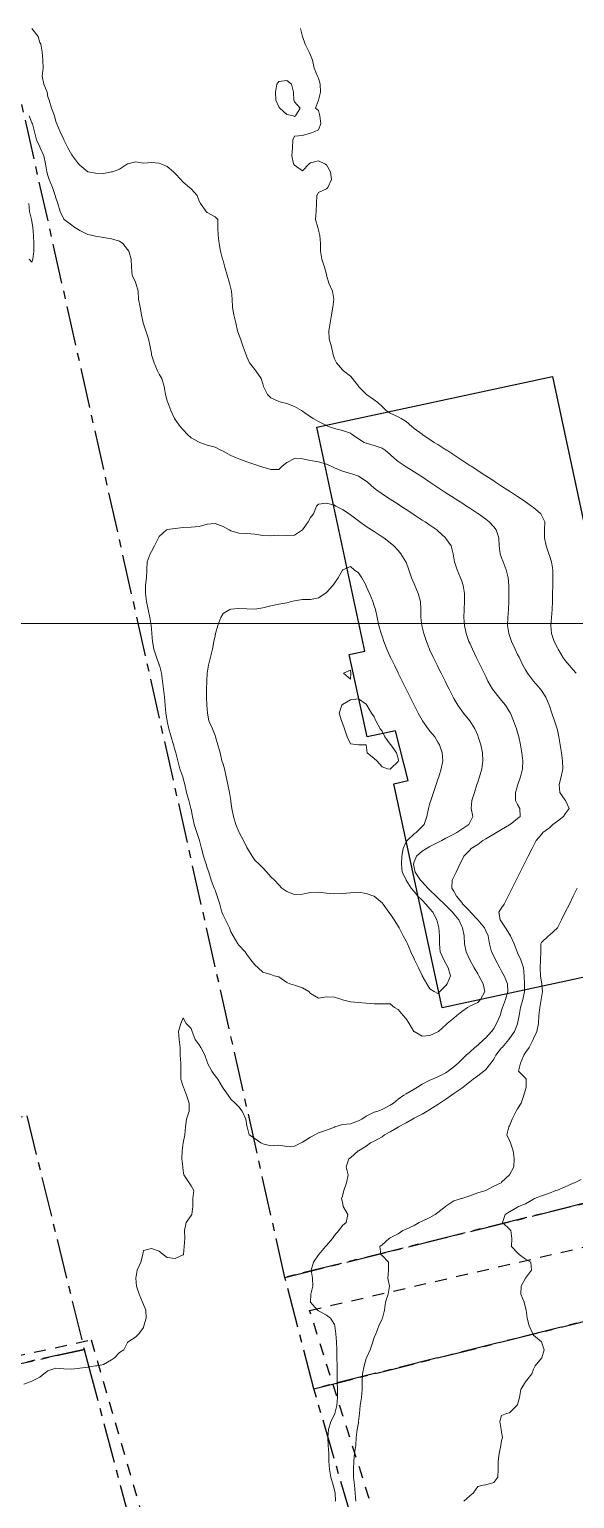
# Model space of a CAD drawing. Header units: centimetres. Extents: x 0 to 642158, y -847 to 649707.
# Drawn here: x 617383.6 to 617417.8, y 621132.4 to 621224.7 of the extents above; entities that cross this region are included whole.
import ezdxf

# ---------------------------------------------------------------- set-up
doc = ezdxf.new("R2010")
doc.units = ezdxf.units.CM
doc.header["$MEASUREMENT"] = 0
doc.linetypes.add('CENTERX2', pattern=[4, 2.5, -0.5, 0.5, -0.5])
doc.linetypes.add('JIS_02_0.7', pattern=[1.35, 0.75, -0.6])
for name, color, linetype, lineweight in [('MEV_grille', 254, 'Continuous', 9), ('WAL_parcellaire agricole', 7, 'JIS_02_0.7', 25), ('WAL_topographie 0.5', 253, 'Continuous', 20)]:
    doc.layers.add(name, color=color, linetype=linetype, lineweight=lineweight)
doc.layers.add('SPW_batiments', color=7, linetype='Continuous')
doc.layers.add('SPW_parcellaire cadastral', color=7, linetype='CENTERX2', lineweight=25, true_color=0xff0542)

# ---------------------------------------------------------------- blocks, each defined once
blk = doc.blocks.new('*U114')
at = {"layer": 'MEV_grille', "transparency": 33554687}
blk.add_lwpolyline([(-1338.461, 0), (1338.461, 0)], dxfattribs=at)
blk = doc.blocks.new('*U115')
at = {"layer": 'MEV_grille', "color": 0, "linetype": 'ByBlock', "lineweight": -2, "transparency": 16777216}
blk.add_blockref('*U114', (0, -1200), dxfattribs=at)

msp = doc.modelspace()

# ---------------------------------------------------------------- linework, layer by layer
at = {"layer": 'SPW_batiments'}
msp.add_lwpolyline([(617424.264, 621166.424), (617416.215, 621164.681), (617409.521, 621163.23), (617406.472, 621177.31), (617407.374, 621177.511), (617406.579, 621180.641), (617404.805, 621180.256), (617403.683, 621185.434), (617404.655, 621185.642), (617401.647, 621199.712), (617416.444, 621202.885), (617424.264, 621166.424)], dxfattribs=at)
at = {"layer": 'SPW_parcellaire cadastral'}
for points in [[(617488.605, 621168.331), (617399.639, 621146.301), (617378.053, 621242.559), (617381.282, 621243.908), (617380.551, 621247.344), (617450.637, 621277.924), (617455.289, 621264.671), (617485.609, 621177.591), (617488.605, 621168.331)], [(617488.605, 621168.331), (617490.744, 621161.536), (617401.455, 621139.307), (617399.639, 621146.301), (617488.605, 621168.331)], [(617490.091, 621092.931), (617475.237, 621140.307), (617406.092, 621123.404), (617401.455, 621139.307), (617490.744, 621161.536), (617513.087, 621090.2), (617490.091, 621092.931)], [(617362.498, 621136.362), (617308.94, 621124.526), (617305.548, 621139.175), (617383.426, 621156.459), (617387.027, 621141.765), (617386.867, 621141.735), (617373.568, 621138.823), (617362.498, 621136.362)], [(617305.548, 621139.175), (617308.94, 621124.526), (617362.498, 621136.362), (617373.568, 621138.823), (617386.867, 621141.735), (617387.027, 621141.765), (617387.237, 621140.985), (617392.05, 621122.926), (617394.491, 621113.756), (617398.562, 621104.586), (617401.218, 621098.614), (617399.542, 621097.982), (617398.714, 621098.598), (617397.616, 621098.698), (617390.943, 621097.677), (617384.064, 621096.061), (617371.391, 621091.038), (617353.411, 621084.367), (617325.161, 621073.014), (617305.474, 621063.923), (617282.32, 621061.105), (617250.309, 621080.85), (617237.43, 621089.618), (617231.832, 621092.068)]]:
    msp.add_lwpolyline(points, dxfattribs=at)
at = {"layer": 'WAL_parcellaire agricole'}
for points in [[(617421.575, 621104.22), (617413.228, 621107.04), (617407.787, 621123.404), (617401.191, 621144.224), (617484.501, 621163.446)], [(617230.843, 621108.416), (617387.462, 621142.372), (617395.298, 621115.403), (617310.846, 621070.926), (617305.847, 621067.926), (617296.425, 621065.222), (617285.635, 621065.371), (617273.847, 621070.922), (617252.763, 621082.677), (617241.845, 621087.918), (617235.845, 621089.917), (617230.843, 621108.416)]]:
    msp.add_lwpolyline(points, dxfattribs=at)
at = {"layer": 'WAL_topographie 0.5'}
for points in [[(617383.75, 621224.734), (617384.131, 621224.25), (617384.25, 621223.858), (617384.303, 621223.75), (617384.393, 621223.25), (617384.431, 621222.75), (617384.449, 621222.25), (617384.394, 621221.75), (617384.504, 621221.25), (617384.698, 621220.75), (617384.75, 621220.456), (617384.835, 621220.25), (617384.983, 621219.75), (617385.17, 621219.25), (617385.25, 621218.904), (617385.312, 621218.75), (617385.52, 621218.25), (617385.75, 621217.764), (617385.759, 621217.75), (617386.012, 621217.25), (617386.25, 621216.807), (617386.286, 621216.75), (617386.671, 621216.25), (617386.75, 621216.152), (617387.25, 621215.75), (617387.25, 621215.75), (617387.75, 621215.667), (617388.25, 621215.642), (617388.75, 621215.731), (617388.817, 621215.75), (617389.25, 621215.909), (617389.75, 621216.237), (617389.788, 621216.25), (617390.25, 621216.375), (617390.75, 621216.295), (617391.25, 621216.319), (617391.75, 621216.287), (617391.841, 621216.25), (617392.25, 621216.08), (617392.648, 621215.75), (617392.75, 621215.628), (617393.109, 621215.25), (617393.25, 621215.097), (617393.641, 621214.75), (617393.75, 621214.667), (617394.13, 621214.25), (617394.25, 621213.906), (617394.333, 621213.75), (617394.691, 621213.25), (617394.75, 621213.189), (617395.25, 621212.906), (617395.429, 621212.75), (617395.431, 621212.25), (617395.456, 621211.75), (617395.504, 621211.25), (617395.601, 621210.75), (617395.727, 621210.25), (617395.75, 621210.162), (617395.858, 621209.75), (617396.021, 621209.25), (617396.161, 621208.75), (617396.25, 621208.406), (617396.282, 621208.25), (617396.331, 621207.75), (617396.351, 621207.25), (617396.44, 621206.75), (617396.547, 621206.25), (617396.663, 621205.75), (617396.75, 621205.528), (617396.856, 621205.25), (617397.024, 621204.75), (617397.202, 621204.25), (617397.25, 621204.125), (617397.419, 621203.75), (617397.75, 621203.323), (617397.814, 621203.25), (617398.153, 621202.75), (617398.25, 621202.434), (617398.294, 621202.25), (617398.547, 621201.75), (617398.75, 621201.544), (617399.25, 621201.322), (617399.491, 621201.25), (617399.75, 621201.187), (617400.25, 621201.002), (617400.688, 621200.75), (617400.75, 621200.711), (617401.25, 621200.358), (617401.414, 621200.25), (617401.75, 621200.058), (617402.25, 621199.806), (617402.382, 621199.75), (617402.75, 621199.629), (617403.25, 621199.497), (617403.75, 621199.322), (617403.862, 621199.25), (617404.25, 621198.966), (617404.617, 621198.75), (617404.75, 621198.693), (617405.25, 621198.553), (617405.75, 621198.377), (617405.938, 621198.25), (617406.25, 621197.981), (617406.504, 621197.75), (617406.75, 621197.55), (617407.189, 621197.25), (617407.25, 621197.211), (617407.75, 621196.895), (617407.979, 621196.75), (617408.25, 621196.574), (617408.75, 621196.25), (617408.75, 621196.25), (617409.25, 621195.916), (617409.5, 621195.75), (617409.75, 621195.588), (617410.25, 621195.264), (617410.271, 621195.25), (617410.75, 621194.942), (617411.04, 621194.75), (617411.25, 621194.611), (617411.75, 621194.286), (617411.806, 621194.25), (617412.25, 621193.917), (617412.458, 621193.75), (617412.75, 621193.443), (617412.912, 621193.25), (617413.08, 621192.75), (617413.089, 621192.25), (617413.162, 621191.75), (617413.25, 621191.495), (617413.338, 621191.25), (617413.538, 621190.75), (617413.663, 621190.25), (617413.694, 621189.75), (617413.694, 621189.25), (617413.694, 621188.75), (617413.681, 621188.25), (617413.639, 621187.75), (617413.626, 621187.25), (617413.709, 621186.75), (617413.75, 621186.628), (617413.875, 621186.25), (617414.095, 621185.75), (617414.25, 621185.435), (617414.341, 621185.25), (617414.591, 621184.75), (617414.75, 621184.47), (617414.882, 621184.25), (617415.25, 621183.755), (617415.254, 621183.75), (617415.686, 621183.25), (617415.75, 621183.161), (617416.017, 621182.75), (617416.231, 621182.25), (617416.25, 621182.194), (617416.405, 621181.75), (617416.578, 621181.25), (617416.734, 621180.75), (617416.75, 621180.682), (617416.85, 621180.25), (617416.937, 621179.75), (617417.011, 621179.25), (617417.083, 621178.75), (617417.098, 621178.25), (617416.998, 621177.75), (617416.869, 621177.25), (617416.907, 621176.75), (617417.25, 621176.277), (617417.271, 621176.25), (617417.494, 621175.75), (617417.25, 621175.42), (617417.137, 621175.25), (617416.75, 621174.954), (617416.475, 621174.75), (617416.25, 621174.546), (617415.842, 621174.25), (617415.75, 621174.126), (617415.42, 621173.75), (617415.25, 621173.413), (617415.167, 621173.25), (617414.917, 621172.75), (617414.75, 621172.417), (617414.667, 621172.25), (617414.417, 621171.75), (617414.25, 621171.417), (617414.169, 621171.25), (617413.92, 621170.75), (617413.75, 621170.413), (617413.67, 621170.25), (617413.417, 621169.75), (617413.25, 621169.521), (617413.083, 621169.25), (617413.159, 621168.75), (617413.25, 621168.627), (617413.49, 621168.25), (617413.75, 621167.854), (617413.814, 621167.75), (617414.035, 621167.25), (617414.218, 621166.75), (617414.25, 621166.684), (617414.452, 621166.25), (617414.623, 621165.75), (617414.667, 621165.25), (617414.684, 621164.75), (617414.681, 621164.25), (617414.578, 621163.75), (617414.432, 621163.25), (617414.353, 621162.75), (617414.256, 621162.25), (617414.25, 621162.233), (617414.048, 621161.75), (617413.75, 621161.308), (617413.71, 621161.25), (617413.276, 621160.75), (617413.25, 621160.715), (617412.895, 621160.25), (617412.75, 621160.005), (617412.575, 621159.75), (617412.25, 621159.352), (617412.14, 621159.25), (617411.75, 621158.966), (617411.464, 621158.75), (617411.25, 621158.577), (617410.836, 621158.25), (617410.75, 621158.186), (617410.25, 621157.859), (617410.094, 621157.75), (617409.75, 621157.498), (617409.372, 621157.25), (617409.25, 621157.165), (617408.75, 621156.853), (617408.571, 621156.75), (617408.25, 621156.555), (617407.75, 621156.307), (617407.654, 621156.25), (617407.25, 621156), (617406.763, 621155.75), (617406.75, 621155.742), (617406.25, 621155.446), (617405.893, 621155.25), (617405.75, 621155.139), (617405.25, 621154.863), (617405.023, 621154.75), (617404.75, 621154.538), (617404.25, 621154.253), (617404.244, 621154.25), (617403.75, 621153.82), (617403.646, 621153.75), (617403.482, 621153.25), (617403.619, 621152.75), (617403.513, 621152.25), (617403.33, 621151.75), (617403.25, 621151.406), (617403.199, 621151.25), (617403.25, 621151.023), (617403.301, 621150.75), (617403.59, 621150.25), (617403.48, 621149.75), (617403.25, 621149.561), (617403.035, 621149.25), (617402.75, 621148.929), (617402.623, 621148.75), (617402.25, 621148.315), (617402.19, 621148.25), (617401.763, 621147.75), (617401.75, 621147.728), (617401.43, 621147.25), (617401.296, 621146.75), (617401.38, 621146.25), (617401.399, 621145.75), (617401.264, 621145.25), (617401.25, 621144.75), (617401.675, 621144.25), (617401.75, 621144.204), (617402.25, 621143.921), (617402.5, 621143.75), (617402.75, 621143.337), (617402.776, 621143.25), (617402.834, 621142.75), (617402.884, 621142.25), (617402.903, 621141.75), (617402.902, 621141.25), (617402.911, 621140.75), (617402.916, 621140.25), (617402.919, 621139.75), (617402.937, 621139.25), (617402.931, 621138.75), (617402.895, 621138.25), (617402.775, 621137.75), (617402.75, 621137.692), (617402.528, 621137.25), (617402.374, 621136.75), (617402.328, 621136.25), (617402.354, 621135.75), (617402.395, 621135.25), (617402.404, 621134.75), (617402.445, 621134.25), (617402.525, 621133.75), (617402.661, 621133.25), (617402.75, 621132.94), (617402.79, 621132.75), (617402.824, 621132.25)], [(617400.619, 621224.75), (617400.75, 621224.25), (617400.75, 621224.25), (617400.905, 621223.75), (617401.156, 621223.25), (617401.25, 621223.063), (617401.368, 621222.75), (617401.478, 621222.25), (617401.678, 621221.75), (617401.75, 621221.625), (617401.861, 621221.25), (617401.869, 621220.75), (617401.75, 621220.25), (617401.75, 621220.25), (617401.562, 621219.75), (617401.75, 621219.583), (617401.833, 621219.25), (617401.886, 621218.75), (617401.75, 621218.369), (617401.472, 621218.25), (617401.25, 621218.17), (617400.75, 621218.028), (617400.25, 621217.972), (617400.132, 621217.75), (617400.112, 621217.25), (617400.083, 621216.75), (617400.186, 621216.25), (617400.25, 621216.157), (617400.75, 621215.8), (617401.159, 621216.25), (617401.25, 621216.315), (617401.75, 621216.436), (617402.143, 621216.25), (617402.25, 621216.185), (617402.491, 621215.75), (617402.574, 621215.25), (617402.333, 621214.75), (617402.25, 621214.68), (617401.75, 621214.441), (617401.634, 621214.25), (617401.627, 621213.75), (617401.61, 621213.25), (617401.563, 621212.75), (617401.697, 621212.25), (617401.75, 621212.083), (617401.835, 621211.75), (617401.869, 621211.25), (617401.882, 621210.75), (617401.96, 621210.25), (617402.127, 621209.75), (617402.25, 621209.286), (617402.259, 621209.25), (617402.4, 621208.75), (617402.623, 621208.25), (617402.713, 621207.75), (617402.648, 621207.25), (617402.569, 621206.75), (617402.483, 621206.25), (617402.388, 621205.75), (617402.411, 621205.25), (617402.557, 621204.75), (617402.662, 621204.25), (617402.75, 621204), (617402.869, 621203.75), (617403.25, 621203.309), (617403.325, 621203.25), (617403.75, 621202.91), (617403.877, 621202.75), (617404.25, 621202.27), (617404.263, 621202.25), (617404.75, 621201.769), (617404.772, 621201.75), (617405.25, 621201.425), (617405.477, 621201.25), (617405.75, 621200.994), (617405.988, 621200.75), (617406.25, 621200.578), (617406.75, 621200.347), (617406.933, 621200.25), (617407.25, 621200.069), (617407.609, 621199.75), (617407.75, 621199.62), (617408.25, 621199.254), (617408.255, 621199.25), (617408.75, 621198.926), (617409.021, 621198.75), (617409.25, 621198.605), (617409.75, 621198.289), (617409.811, 621198.25), (617410.25, 621197.961), (617410.571, 621197.75), (617410.75, 621197.631), (617411.25, 621197.304), (617411.333, 621197.25), (617411.75, 621196.98), (617412.1, 621196.75), (617412.25, 621196.654), (617412.75, 621196.324), (617412.862, 621196.25), (617413.25, 621196), (617413.646, 621195.75), (617413.75, 621195.682), (617414.25, 621195.358), (617414.415, 621195.25), (617414.75, 621195.018), (617415.125, 621194.75), (617415.25, 621194.648), (617415.703, 621194.25), (617415.75, 621194.175), (617415.968, 621193.75), (617415.953, 621193.25), (617415.939, 621192.75), (617416.044, 621192.25), (617416.213, 621191.75), (617416.25, 621191.639), (617416.378, 621191.25), (617416.458, 621190.75), (617416.472, 621190.25), (617416.466, 621189.75), (617416.446, 621189.25), (617416.438, 621188.75), (617416.431, 621188.25), (617416.378, 621187.75), (617416.338, 621187.25), (617416.392, 621186.75), (617416.554, 621186.25), (617416.75, 621185.836), (617416.791, 621185.75), (617417.089, 621185.25), (617417.25, 621185.042), (617417.492, 621184.75), (617417.75, 621184.456), (617417.928, 621184.25)], [(617400.25, 621219.212), (617400.3, 621219.25), (617400.6, 621219.75), (617400.25, 621220.139), (617400.204, 621220.25), (617400.187, 621220.75), (617400.042, 621221.25), (617399.75, 621221.483), (617399.25, 621221.417), (617399.135, 621221.25), (617399.044, 621220.75), (617399.076, 621220.25), (617399.25, 621219.833), (617399.329, 621219.75), (617399.75, 621219.35), (617400.15, 621219.25), (617400.25, 621219.212)], [(617383.576, 621219.25), (617383.75, 621218.824), (617383.774, 621218.75), (617383.913, 621218.25), (617384.041, 621217.75), (617384.25, 621217.302), (617384.275, 621217.25), (617384.49, 621216.75), (617384.602, 621216.25), (617384.679, 621215.75), (617384.75, 621215.505), (617384.833, 621215.25), (617385.048, 621214.75), (617385.212, 621214.25), (617385.25, 621214.103), (617385.374, 621213.75), (617385.519, 621213.25), (617385.75, 621212.766), (617385.763, 621212.75), (617386.25, 621212.391), (617386.45, 621212.25), (617386.75, 621212.046), (617387.25, 621211.808), (617387.573, 621211.75), (617387.75, 621211.708), (617388.25, 621211.623), (617388.75, 621211.541), (617389.25, 621211.382), (617389.453, 621211.25), (617389.75, 621210.856), (617389.84, 621210.75), (617389.982, 621210.25), (617390, 621209.75), (617390.044, 621209.25), (617390.25, 621208.802), (617390.273, 621208.75), (617390.414, 621208.25), (617390.452, 621207.75), (617390.55, 621207.25), (617390.629, 621206.75), (617390.727, 621206.25), (617390.75, 621206.185), (617390.909, 621205.75), (617391.066, 621205.25), (617391.168, 621204.75), (617391.25, 621204.327), (617391.265, 621204.25), (617391.419, 621203.75), (617391.635, 621203.25), (617391.75, 621203.036), (617391.91, 621202.75), (617392.064, 621202.25), (617392.138, 621201.75), (617392.25, 621201.357), (617392.278, 621201.25), (617392.464, 621200.75), (617392.708, 621200.25), (617392.75, 621200.194), (617393.067, 621199.75), (617393.25, 621199.541), (617393.517, 621199.25), (617393.75, 621199.028), (617394.25, 621198.769), (617394.297, 621198.75), (617394.75, 621198.579), (617395.25, 621198.441), (617395.619, 621198.25), (617395.75, 621198.188), (617396.25, 621197.915), (617396.647, 621197.75), (617396.75, 621197.707), (617397.25, 621197.534), (617397.75, 621197.351), (617398.038, 621197.25), (617398.25, 621197.182), (617398.75, 621197.038), (617399.25, 621197.047), (617399.474, 621197.25), (617399.75, 621197.479), (617400.25, 621197.743), (617400.75, 621197.706), (617401.25, 621197.614), (617401.75, 621197.519), (617402.25, 621197.38), (617402.538, 621197.25), (617402.75, 621197.155), (617403.25, 621196.948), (617403.75, 621196.796), (617403.899, 621196.75), (617404.25, 621196.625), (617404.75, 621196.311), (617404.82, 621196.25), (617405.25, 621195.876), (617405.412, 621195.75), (617405.75, 621195.507), (617406.147, 621195.25), (617406.25, 621195.182), (617406.75, 621194.858), (617406.917, 621194.75), (617407.25, 621194.529), (617407.668, 621194.25), (617407.75, 621194.196), (617408.25, 621193.872), (617408.438, 621193.75), (617408.75, 621193.546), (617409.181, 621193.25), (617409.25, 621193.19), (617409.722, 621192.75), (617409.75, 621192.713), (617410.076, 621192.25), (617410.209, 621191.75), (617410.25, 621191.5), (617410.291, 621191.25), (617410.46, 621190.75), (617410.672, 621190.25), (617410.75, 621190.028), (617410.843, 621189.75), (617410.911, 621189.25), (617410.919, 621188.75), (617410.905, 621188.25), (617410.883, 621187.75), (617410.911, 621187.25), (617411.027, 621186.75), (617411.199, 621186.25), (617411.25, 621186.131), (617411.411, 621185.75), (617411.649, 621185.25), (617411.75, 621185.045), (617411.894, 621184.75), (617412.143, 621184.25), (617412.25, 621184.034), (617412.392, 621183.75), (617412.676, 621183.25), (617412.75, 621183.147), (617413.064, 621182.75), (617413.25, 621182.532), (617413.483, 621182.25), (617413.75, 621181.832), (617413.797, 621181.75), (617414, 621181.25), (617414.179, 621180.75), (617414.25, 621180.526), (617414.335, 621180.25), (617414.437, 621179.75), (617414.513, 621179.25), (617414.574, 621178.75), (617414.559, 621178.25), (617414.437, 621177.75), (617414.27, 621177.25), (617414.25, 621177.183), (617414.122, 621176.75), (617414.12, 621176.25), (617414.25, 621176), (617414.395, 621175.75), (617414.408, 621175.25), (617414.25, 621175.134), (617413.792, 621174.75), (617413.75, 621174.725), (617413.25, 621174.435), (617412.921, 621174.25), (617412.75, 621174.145), (617412.25, 621173.85), (617412.071, 621173.75), (617411.75, 621173.496), (617411.346, 621173.25), (617411.25, 621173.14), (617410.875, 621172.75), (617410.75, 621172.495), (617410.625, 621172.25), (617410.391, 621171.75), (617410.25, 621171.466), (617410.148, 621171.25), (617410.125, 621170.75), (617410.25, 621170.559), (617410.406, 621170.25), (617410.75, 621169.845), (617410.816, 621169.75), (617411.25, 621169.298), (617411.291, 621169.25), (617411.75, 621168.765), (617411.763, 621168.75), (617412.17, 621168.25), (617412.25, 621168.069), (617412.406, 621167.75), (617412.494, 621167.25), (617412.621, 621166.75), (617412.75, 621166.476), (617412.856, 621166.25), (617413.134, 621165.75), (617413.25, 621165.544), (617413.41, 621165.25), (617413.619, 621164.75), (617413.643, 621164.25), (617413.483, 621163.75), (617413.299, 621163.25), (617413.25, 621163.062), (617413.152, 621162.75), (617412.934, 621162.25), (617412.75, 621161.94), (617412.611, 621161.75), (617412.25, 621161.351), (617412.139, 621161.25), (617411.75, 621160.898), (617411.565, 621160.75), (617411.25, 621160.454), (617411.029, 621160.25), (617410.75, 621159.981), (617410.512, 621159.75), (617410.25, 621159.527), (617409.892, 621159.25), (617409.75, 621159.159), (617409.25, 621158.902), (617408.9, 621158.75), (617408.75, 621158.68), (617408.25, 621158.438), (617407.964, 621158.25), (617407.75, 621158.131), (617407.25, 621157.836), (617407.106, 621157.75), (617406.75, 621157.492), (617406.449, 621157.25), (617406.25, 621157.119), (617405.75, 621156.838), (617405.477, 621156.75), (617405.25, 621156.67), (617404.75, 621156.429), (617404.474, 621156.25), (617404.25, 621156.129), (617403.75, 621155.956), (617403.25, 621155.9), (617402.774, 621155.75), (617402.75, 621155.742), (617402.25, 621155.552), (617401.75, 621155.384), (617401.507, 621155.25), (617401.25, 621155.113), (617400.75, 621154.799), (617400.661, 621154.75), (617400.25, 621154.537), (617399.75, 621154.517), (617399.25, 621154.599), (617398.75, 621154.573), (617398.25, 621154.692), (617398.136, 621154.75), (617397.75, 621155.016), (617397.393, 621155.25), (617397.266, 621155.75), (617397.25, 621155.812), (617397.177, 621156.25), (617396.95, 621156.75), (617396.75, 621157.023), (617396.512, 621157.25), (617396.25, 621157.489), (617396.074, 621157.75), (617395.75, 621158.19), (617395.714, 621158.25), (617395.421, 621158.75), (617395.25, 621158.962), (617395.039, 621159.25), (617394.782, 621159.75), (617394.75, 621159.833), (617394.614, 621160.25), (617394.348, 621160.75), (617394.25, 621160.906), (617394.011, 621161.25), (617393.823, 621161.75), (617393.75, 621161.932), (617393.432, 621162.25), (617393.25, 621162.614), (617393.096, 621162.25), (617392.964, 621161.75), (617392.993, 621161.25), (617393.05, 621160.75), (617393.053, 621160.25), (617393.096, 621159.75), (617393.106, 621159.25), (617393.095, 621158.75), (617393.25, 621158.286), (617393.26, 621158.25), (617393.463, 621157.75), (617393.633, 621157.25), (617393.633, 621156.75), (617393.447, 621156.25), (617393.391, 621155.75), (617393.344, 621155.25), (617393.25, 621154.75), (617393.25, 621154.75), (617393.193, 621154.25), (617393.157, 621153.75), (617393.227, 621153.25), (617393.25, 621153), (617393.294, 621152.75), (617393.615, 621152.25), (617393.75, 621152.056), (617393.912, 621151.75), (617393.858, 621151.25), (617393.859, 621150.75), (617393.783, 621150.25), (617393.75, 621150.194), (617393.442, 621149.75), (617393.333, 621149.25), (617393.353, 621148.75), (617393.311, 621148.25), (617393.267, 621147.75), (617393.25, 621147.721), (617392.75, 621147.487), (617392.25, 621147.541), (617392, 621147.75), (617391.75, 621147.959), (617391.25, 621148.107), (617390.75, 621148), (617390.721, 621147.75), (617390.589, 621147.25), (617390.357, 621146.75), (617390.271, 621146.25), (617390.313, 621145.75), (617390.474, 621145.25), (617390.695, 621144.75), (617390.75, 621144.594), (617390.912, 621144.25), (617390.921, 621143.75), (617390.776, 621143.25), (617390.75, 621143.15), (617390.464, 621142.75), (617390.25, 621142.55), (617389.8, 621142.25), (617389.75, 621142.204), (617389.523, 621141.75), (617389.25, 621141.583), (617388.926, 621141.25), (617388.75, 621141.117), (617388.25, 621140.841), (617387.821, 621140.75), (617387.75, 621140.74), (617387.25, 621140.664), (617386.75, 621140.598), (617386.25, 621140.54), (617385.75, 621140.554), (617385.25, 621140.61), (617384.75, 621140.431), (617384.488, 621140.25), (617384.25, 621140.043), (617383.75, 621139.79), (617383.638, 621139.75), (617383.25, 621139.6)], [(617383.55, 621213.75), (617383.598, 621213.25), (617383.718, 621212.75), (617383.75, 621212.65), (617383.806, 621212.25), (617383.848, 621211.75), (617383.877, 621211.25), (617383.875, 621210.75), (617383.801, 621210.25), (617383.75, 621210.068), (617383.583, 621210.25)], [(617409.28, 621161.75), (617409.25, 621161.719), (617408.75, 621161.495), (617408.25, 621161.452), (617407.75, 621161.741), (617407.744, 621161.75), (617407.449, 621162.25), (617407.25, 621162.545), (617407.065, 621162.75), (617406.75, 621163.133), (617406.524, 621163.25), (617406.25, 621163.493), (617405.75, 621163.493), (617405.25, 621163.487), (617404.75, 621163.526), (617404.25, 621163.569), (617403.75, 621163.615), (617403.25, 621163.739), (617403.208, 621163.75), (617402.75, 621163.899), (617402.25, 621163.917), (617401.75, 621163.841), (617401.25, 621164.139), (617401.132, 621164.25), (617400.75, 621164.491), (617400.25, 621164.648), (617399.946, 621164.75), (617399.75, 621164.825), (617399.25, 621165.171), (617398.961, 621165.25), (617398.75, 621165.33), (617398.25, 621165.48), (617397.956, 621165.75), (617397.75, 621165.94), (617397.5, 621166.25), (617397.25, 621166.587), (617397.133, 621166.75), (617396.75, 621167.165), (617396.686, 621167.25), (617396.386, 621167.75), (617396.25, 621168.006), (617396.152, 621168.25), (617395.9, 621168.75), (617395.75, 621169.058), (617395.677, 621169.25), (617395.541, 621169.75), (617395.393, 621170.25), (617395.25, 621170.62), (617395.2, 621170.75), (617395.014, 621171.25), (617394.858, 621171.75), (617394.75, 621172.036), (617394.683, 621172.25), (617394.514, 621172.75), (617394.394, 621173.25), (617394.265, 621173.75), (617394.25, 621173.796), (617394.105, 621174.25), (617393.944, 621174.75), (617393.828, 621175.25), (617393.75, 621175.681), (617393.737, 621175.75), (617393.599, 621176.25), (617393.462, 621176.75), (617393.353, 621177.25), (617393.25, 621177.639), (617393.22, 621177.75), (617393.047, 621178.25), (617392.902, 621178.75), (617392.785, 621179.25), (617392.75, 621179.367), (617392.642, 621179.75), (617392.49, 621180.25), (617392.35, 621180.75), (617392.25, 621181.208), (617392.241, 621181.25), (617392.164, 621181.75), (617392.118, 621182.25), (617392.074, 621182.75), (617392.011, 621183.25), (617391.95, 621183.75), (617391.882, 621184.25), (617391.758, 621184.75), (617391.75, 621184.772), (617391.566, 621185.25), (617391.414, 621185.75), (617391.327, 621186.25), (617391.27, 621186.75), (617391.25, 621187.028), (617391.232, 621187.25), (617391.156, 621187.75), (617391.045, 621188.25), (617390.947, 621188.75), (617390.884, 621189.25), (617390.885, 621189.75), (617390.934, 621190.25), (617390.967, 621190.75), (617390.989, 621191.25), (617391.168, 621191.75), (617391.25, 621191.895), (617391.443, 621192.25), (617391.693, 621192.75), (617391.75, 621192.846), (617392.206, 621193.25), (617392.25, 621193.272), (617392.75, 621193.339), (617393.25, 621193.399), (617393.75, 621193.422), (617394.25, 621193.467), (617394.75, 621193.601), (617395.25, 621193.658), (617395.75, 621193.469), (617396.141, 621193.25), (617396.25, 621193.194), (617396.75, 621193.053), (617397.25, 621193.025), (617397.75, 621192.979), (617398.25, 621192.894), (617398.75, 621192.878), (617399.25, 621192.924), (617399.75, 621192.898), (617400.25, 621192.917), (617400.75, 621193.25), (617400.75, 621193.25), (617401.098, 621193.75), (617401.25, 621194.036), (617401.44, 621194.25), (617401.618, 621194.75), (617401.75, 621194.865), (617402.25, 621194.921), (617402.75, 621194.795), (617402.843, 621194.75), (617403.25, 621194.536), (617403.672, 621194.25), (617403.75, 621194.201), (617404.25, 621193.82), (617404.349, 621193.75), (617404.75, 621193.471), (617405.083, 621193.25), (617405.25, 621193.142), (617405.75, 621192.815), (617405.846, 621192.75), (617406.25, 621192.437), (617406.472, 621192.25), (617406.75, 621191.947), (617406.921, 621191.75), (617407.242, 621191.25), (617407.25, 621191.228), (617407.415, 621190.75), (617407.591, 621190.25), (617407.75, 621189.868), (617407.8, 621189.75), (617408.006, 621189.25), (617408.146, 621188.75), (617408.174, 621188.25), (617408.168, 621187.75), (617408.23, 621187.25), (617408.25, 621187.173), (617408.361, 621186.75), (617408.529, 621186.25), (617408.726, 621185.75), (617408.75, 621185.699), (617408.959, 621185.25), (617409.203, 621184.75), (617409.25, 621184.654), (617409.448, 621184.25), (617409.696, 621183.75), (617409.75, 621183.643), (617409.947, 621183.25), (617410.199, 621182.75), (617410.25, 621182.66), (617410.493, 621182.25), (617410.75, 621181.89), (617410.854, 621181.75), (617411.25, 621181.25), (617411.25, 621181.25), (617411.571, 621180.75), (617411.75, 621180.329), (617411.782, 621180.25), (617411.936, 621179.75), (617412.038, 621179.25), (617412.07, 621178.75), (617412.002, 621178.25), (617411.856, 621177.75), (617411.75, 621177.413), (617411.7, 621177.25), (617411.546, 621176.75), (617411.387, 621176.25), (617411.335, 621175.75), (617411.431, 621175.25), (617411.25, 621174.865), (617411.199, 621174.75), (617410.75, 621174.461), (617410.443, 621174.25), (617410.25, 621174.15), (617409.75, 621173.885), (617409.498, 621173.75), (617409.25, 621173.618), (617408.75, 621173.364), (617408.531, 621173.25), (617408.25, 621173.078), (617407.904, 621172.75), (617407.75, 621172.412), (617407.717, 621172.25), (617407.75, 621172.051), (617407.827, 621171.75), (617408.155, 621171.25), (617408.25, 621171.137), (617408.617, 621170.75), (617408.75, 621170.619), (617409.145, 621170.25), (617409.25, 621170.15), (617409.672, 621169.75), (617409.75, 621169.665), (617410.164, 621169.25), (617410.25, 621169.133), (617410.558, 621168.75), (617410.75, 621168.347), (617410.802, 621168.25), (617410.891, 621167.75), (617410.92, 621167.25), (617411.022, 621166.75), (617411.25, 621166.254), (617411.252, 621166.25), (617411.534, 621165.75), (617411.75, 621165.372), (617411.82, 621165.25), (617412.087, 621164.75), (617412.189, 621164.25), (617411.913, 621163.75), (617411.75, 621163.573), (617411.25, 621163.332), (617411.11, 621163.25), (617410.75, 621163.011), (617410.437, 621162.75), (617410.25, 621162.586), (617409.821, 621162.25), (617409.75, 621162.174), (617409.28, 621161.75)], [(617409.374, 621164.25), (617409.25, 621164.134), (617409.018, 621164.25), (617408.75, 621164.418), (617408.548, 621164.75), (617408.257, 621165.25), (617408.25, 621165.263), (617408.031, 621165.75), (617407.774, 621166.25), (617407.75, 621166.3), (617407.552, 621166.75), (617407.338, 621167.25), (617407.25, 621167.423), (617407.069, 621167.75), (617406.805, 621168.25), (617406.75, 621168.357), (617406.504, 621168.75), (617406.25, 621169.14), (617406.155, 621169.25), (617405.808, 621169.75), (617405.75, 621169.828), (617405.25, 621170.236), (617405.213, 621170.25), (617404.75, 621170.412), (617404.25, 621170.5), (617403.75, 621170.461), (617403.25, 621170.406), (617402.75, 621170.401), (617402.25, 621170.425), (617401.75, 621170.488), (617401.25, 621170.468), (617400.75, 621170.364), (617400.25, 621170.345), (617399.75, 621170.538), (617399.452, 621170.75), (617399.25, 621170.948), (617398.979, 621171.25), (617398.75, 621171.458), (617398.503, 621171.75), (617398.25, 621172.029), (617398.019, 621172.25), (617397.75, 621172.511), (617397.571, 621172.75), (617397.278, 621173.25), (617397.25, 621173.294), (617397.033, 621173.75), (617396.772, 621174.25), (617396.75, 621174.291), (617396.557, 621174.75), (617396.411, 621175.25), (617396.312, 621175.75), (617396.25, 621176.185), (617396.241, 621176.25), (617396.166, 621176.75), (617396.046, 621177.25), (617395.951, 621177.75), (617395.835, 621178.25), (617395.75, 621178.542), (617395.683, 621178.75), (617395.573, 621179.25), (617395.431, 621179.75), (617395.283, 621180.25), (617395.25, 621180.34), (617395.083, 621180.75), (617394.857, 621181.25), (617394.768, 621181.75), (617394.75, 621182), (617394.735, 621182.25), (617394.714, 621182.75), (617394.721, 621183.25), (617394.727, 621183.75), (617394.75, 621184.25), (617394.75, 621184.25), (617394.838, 621184.75), (617394.966, 621185.25), (617395.085, 621185.75), (617395.173, 621186.25), (617395.25, 621186.607), (617395.271, 621186.75), (617395.418, 621187.25), (617395.617, 621187.75), (617395.75, 621187.996), (617396.169, 621188.25), (617396.25, 621188.281), (617396.75, 621188.315), (617397.25, 621188.299), (617397.75, 621188.27), (617398.25, 621188.35), (617398.75, 621188.479), (617399.25, 621188.583), (617399.75, 621188.669), (617400.054, 621188.75), (617400.25, 621188.795), (617400.75, 621188.883), (617401.25, 621188.88), (617401.75, 621188.975), (617402.158, 621189.25), (617402.25, 621189.324), (617402.639, 621189.75), (617402.75, 621189.898), (617402.984, 621190.25), (617403.25, 621190.73), (617403.281, 621190.75), (617403.75, 621190.95), (617403.992, 621190.75), (617404.25, 621190.564), (617404.479, 621190.25), (617404.735, 621189.75), (617404.75, 621189.714), (617404.945, 621189.25), (617405.152, 621188.75), (617405.25, 621188.473), (617405.327, 621188.25), (617405.434, 621187.75), (617405.544, 621187.25), (617405.693, 621186.75), (617405.75, 621186.569), (617405.85, 621186.25), (617406.037, 621185.75), (617406.25, 621185.286), (617406.267, 621185.25), (617406.514, 621184.75), (617406.75, 621184.264), (617406.757, 621184.25), (617407.002, 621183.75), (617407.25, 621183.25), (617407.25, 621183.25), (617407.502, 621182.75), (617407.75, 621182.25), (617407.75, 621182.25), (617407.998, 621181.75), (617408.25, 621181.298), (617408.278, 621181.25), (617408.643, 621180.75), (617408.75, 621180.616), (617409.045, 621180.25), (617409.25, 621179.923), (617409.348, 621179.75), (617409.516, 621179.25), (617409.549, 621178.75), (617409.45, 621178.25), (617409.297, 621177.75), (617409.25, 621177.6), (617409.136, 621177.25), (617408.969, 621176.75), (617408.805, 621176.25), (617408.75, 621176.077), (617408.649, 621175.75), (617408.55, 621175.25), (617408.389, 621174.75), (617408.25, 621174.623), (617407.882, 621174.25), (617407.75, 621174.168), (617407.317, 621173.75), (617407.25, 621173.652), (617407.07, 621173.25), (617406.984, 621172.75), (617406.958, 621172.25), (617407.009, 621171.75), (617407.25, 621171.282), (617407.263, 621171.25), (617407.571, 621170.75), (617407.75, 621170.542), (617407.992, 621170.25), (617408.25, 621169.987), (617408.489, 621169.75), (617408.75, 621169.461), (617408.924, 621169.25), (617409.186, 621168.75), (617409.25, 621168.508), (617409.311, 621168.25), (617409.347, 621167.75), (617409.339, 621167.25), (617409.399, 621166.75), (617409.615, 621166.25), (617409.75, 621166.027), (617409.896, 621165.75), (617410.039, 621165.25), (617409.83, 621164.75), (617409.75, 621164.641), (617409.374, 621164.25)], [(617403.788, 621184.25), (617403.75, 621183.875), (617403.321, 621184.25), (617403.75, 621184.45), (617403.788, 621184.25)], [(617406.274, 621178.25), (617406.25, 621178.224), (617406.083, 621178.25), (617405.75, 621178.361), (617405.417, 621178.75), (617405.25, 621178.902), (617404.806, 621179.25), (617404.75, 621179.75), (617404.25, 621179.75), (617404.25, 621179.75), (617403.75, 621179.813), (617403.544, 621180.25), (617403.387, 621180.75), (617403.25, 621181.117), (617403.197, 621181.25), (617403.036, 621181.75), (617403.208, 621182.25), (617403.25, 621182.294), (617403.75, 621182.583), (617404.25, 621182.639), (617404.75, 621182.299), (617404.776, 621182.25), (617405.074, 621181.75), (617405.25, 621181.5), (617405.356, 621181.25), (617405.63, 621180.75), (617405.75, 621180.604), (617405.915, 621180.25), (617406.25, 621179.803), (617406.288, 621179.75), (617406.656, 621179.25), (617406.75, 621178.893), (617406.77, 621178.75), (617406.75, 621178.703), (617406.274, 621178.25)], [(617417.995, 621170.75), (617417.75, 621170.25), (617417.75, 621170.25), (617417.503, 621169.75), (617417.25, 621169.25), (617417.25, 621169.25), (617417.005, 621168.75), (617416.75, 621168.25), (617416.75, 621168.25), (617416.25, 621167.787), (617416.201, 621167.75), (617415.75, 621167.334), (617415.716, 621167.25), (617415.706, 621166.75), (617415.699, 621166.25), (617415.669, 621165.75), (617415.683, 621165.25), (617415.75, 621164.843), (617415.774, 621164.75), (617415.82, 621164.25), (617415.75, 621163.885), (617415.731, 621163.75), (617415.641, 621163.25), (617415.59, 621162.75), (617415.56, 621162.25), (617415.463, 621161.75), (617415.25, 621161.3), (617415.229, 621161.25), (617414.971, 621160.75), (617414.75, 621160.427), (617414.638, 621160.25), (617414.428, 621159.75), (617414.308, 621159.25), (617414.75, 621158.824), (617414.794, 621158.75), (617414.798, 621158.25), (617414.75, 621158.1), (617414.637, 621157.75), (617414.475, 621157.25), (617414.25, 621156.881), (617414.165, 621156.75), (617413.92, 621156.25), (617413.75, 621155.825), (617413.705, 621155.75), (617413.571, 621155.25), (617413.75, 621154.893), (617413.798, 621154.75), (617413.97, 621154.25), (617414.04, 621153.75), (617414.022, 621153.25), (617413.75, 621152.75), (617413.75, 621152.75), (617413.25, 621152.292), (617413.213, 621152.25), (617412.75, 621152.028), (617412.25, 621151.75), (617412.25, 621151.75), (617411.75, 621151.603), (617411.25, 621151.432), (617410.75, 621151.26), (617410.724, 621151.25), (617410.25, 621151.103), (617409.75, 621150.781), (617409.718, 621150.75), (617409.25, 621150.374), (617409.065, 621150.25), (617408.75, 621150.065), (617408.25, 621149.828), (617408.076, 621149.75), (617407.75, 621149.562), (617407.25, 621149.339), (617407.055, 621149.25), (617406.75, 621149.047), (617406.25, 621148.776), (617406.193, 621148.75), (617405.75, 621148.353), (617405.605, 621148.25), (617405.665, 621147.75), (617405.75, 621147.67), (617406.139, 621147.25), (617406.151, 621146.75), (617406.094, 621146.25), (617406.208, 621145.75), (617406.128, 621145.25), (617405.964, 621144.75), (617405.9, 621144.25), (617405.768, 621143.75), (617405.75, 621143.705), (617405.544, 621143.25), (617405.35, 621142.75), (617405.25, 621142.518), (617405.155, 621142.25), (617404.983, 621141.75), (617404.772, 621141.25), (617404.75, 621141.207), (617404.616, 621140.75), (617404.519, 621140.25), (617404.497, 621139.75), (617404.497, 621139.25), (617404.444, 621138.75), (617404.364, 621138.25), (617404.323, 621137.75), (617404.269, 621137.25), (617404.25, 621137.162), (617404.181, 621136.75), (617404.119, 621136.25), (617404.083, 621135.75), (617404.019, 621135.25), (617403.971, 621134.75), (617403.953, 621134.25), (617403.953, 621133.75), (617403.999, 621133.25), (617404.056, 621132.75), (617404.092, 621132.25)], [(617418.25, 621152.448), (617417.819, 621152.25), (617417.75, 621152.218), (617417.25, 621151.99), (617416.75, 621151.782), (617416.657, 621151.75), (617416.25, 621151.591), (617415.75, 621151.422), (617415.311, 621151.25), (617415.25, 621151.214), (617414.75, 621150.924), (617414.306, 621150.75), (617414.25, 621150.708), (617413.75, 621150.429), (617413.479, 621150.25), (617413.301, 621149.75), (617413.75, 621149.335), (617413.832, 621149.25), (617413.892, 621148.75), (617413.88, 621148.25), (617414.25, 621147.845), (617414.355, 621147.75), (617414.75, 621147.446), (617415.08, 621147.25), (617415.131, 621146.75), (617414.75, 621146.25), (617414.75, 621146.25), (617414.471, 621145.75), (617414.466, 621145.25), (617414.66, 621144.75), (617414.75, 621144.4), (617414.787, 621144.25), (617414.85, 621143.75), (617414.975, 621143.25), (617415.21, 621142.75), (617415.25, 621142.667), (617415.75, 621142.25), (617415.75, 621142.25), (617415.912, 621141.75), (617415.773, 621141.25), (617415.75, 621141.23), (617415.363, 621140.75), (617415.25, 621140.531), (617415.145, 621140.25), (617414.75, 621139.75), (617414.75, 621139.75), (617414.466, 621139.25), (617414.367, 621138.75), (617414.25, 621138.327), (617414.2, 621138.25), (617413.75, 621137.8), (617413.55, 621137.75), (617413.25, 621137.635), (617413.128, 621137.25), (617413.227, 621136.75), (617413.25, 621136.583), (617413.309, 621136.25), (617413.25, 621136.05), (617413.192, 621135.75), (617413.096, 621135.25), (617413.04, 621134.75), (617413.036, 621134.25), (617413.013, 621133.75), (617412.75, 621133.417), (617412.25, 621133.283), (617412.083, 621133.25), (617411.75, 621133.159), (617411.469, 621132.75), (617411.25, 621132.591), (617410.875, 621132.25)]]:
    msp.add_lwpolyline(points, dxfattribs=at)

# ---------------------------------------------------------------- block references
at = {"layer": 'MEV_grille', "transparency": 33554687}
msp.add_blockref('*U115', (616669.481, 622387.381), dxfattribs=at)

doc.saveas('drawing.dxf')
